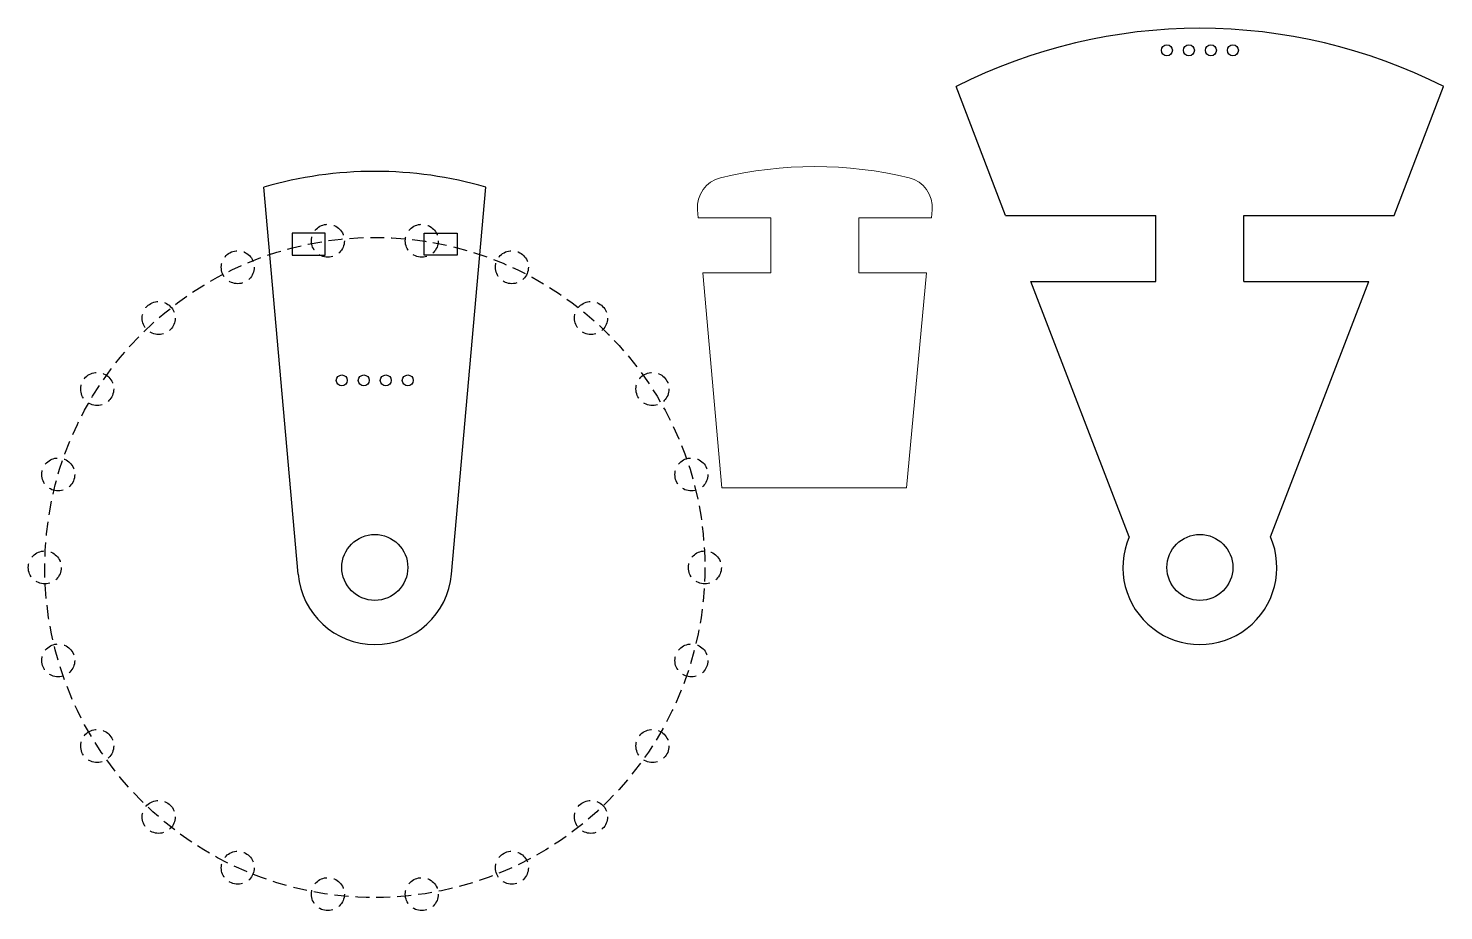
# Model space of a CAD drawing. Header units: millimetres. Extents: x -72 to 57, y -31 to 49.
import ezdxf

# ---------------------------------------------------------------- set-up
doc = ezdxf.new("R2010")
doc.units = ezdxf.units.MM
doc.header["$MEASUREMENT"] = 0
doc.linetypes.add('HIDDEN', pattern=[1.905, 1.27, -0.635])
doc.layers.add('Default', color=18, linetype='Continuous', true_color=0x000000)
doc.layers.add('Hilfslinien', color=18, linetype='HIDDEN', true_color=0x000000)

msp = doc.modelspace()

# ---------------------------------------------------------------- linework, layer by layer
at = {"color": 18, "linetype": 'Continuous', "lineweight": 15, "true_color": 0x000000}
for p, q in [((-10.67, 32.5), (-10.61, 31.79)), ((10.61, 31.79), (10.67, 32.5)), ((-10.61, 31.79), (-4, 31.79)), ((-4, 26.79), (-4, 31.79)), ((4, 31.79), (4, 26.79)), ((4, 31.79), (10.61, 31.79)), ((-4, 26.79), (-10.17, 26.79)), ((-10.17, 26.79), (-8.46, 7.25)), ((10.15, 26.79), (4, 26.79)), ((8.34, 7.25), (10.15, 26.79)), ((-8.46, 7.25), (8.34, 7.25))]:
    msp.add_line(p, q, dxfattribs=at)
for centre, radius, start, end in [((0, -0.57), 37, 76.6057, 103.3943), ((-7.93, 32.74), 2.75, 103.3943, 185), ((7.93, 32.74), 2.75, 354.9585, 76.6057)]:
    msp.add_arc(centre, radius, start, end, dxfattribs=at)
at = {"layer": 'Default'}
for p, q in [((17.34, 32), (12.84, 43.7)), ((52.66, 32), (57.16, 43.7)), ((-46.97, -0.62), (-50.08, 34.56)), ((-33.03, -0.62), (-29.92, 34.56)), ((17.34, 32), (31, 32)), ((31, 26), (31, 32)), ((39, 32), (52.66, 32)), ((39, 26), (39, 32)), ((28.57, 2.78), (19.64, 26)), ((19.64, 26), (31, 26)), ((39, 26), (50.36, 26)), ((41.43, 2.78), (50.36, 26))]:
    msp.add_line(p, q, dxfattribs=at)
for points in [[(-47.5, 28.39), (-44.5, 28.39), (-44.5, 30.39), (-47.5, 30.39)], [(-32.5, 28.39), (-35.5, 28.39), (-35.5, 30.39), (-32.5, 30.39)]]:
    msp.add_lwpolyline(points, close=True, dxfattribs=at)
for centre, radius in [((32, 47), 0.5), ((34, 47), 0.5), ((36, 47), 0.5), ((38, 47), 0.5), ((-43, 17), 0.5), ((-41, 17), 0.5), ((-39, 17), 0.5), ((-37, 17), 0.5), ((-40, 0), 3), ((35, 0), 3)]:
    msp.add_circle(centre, radius, dxfattribs=at)
for centre, radius, start, end in [((35, 0), 49, 63.1058, 116.8942), ((-40, 0), 36, 73.7425, 106.2575), ((35, 0), 7, 156.6222, 23.3778), ((-40, 0), 7, 185.0452, 354.9548)]:
    msp.add_arc(centre, radius, start, end, dxfattribs=at)
at = {"layer": 'Hilfslinien'}
for centre, radius in [((-44.27, 29.69), 1.5), ((-35.73, 29.69), 1.5), ((-40, 0), 30), ((-52.46, 27.29), 1.5), ((-27.54, 27.29), 1.5), ((-59.65, 22.67), 1.5), ((-20.35, 22.67), 1.5), ((-65.24, 16.22), 1.5), ((-14.76, 16.22), 1.5), ((-68.78, 8.45), 1.5), ((-11.22, 8.45), 1.5), ((-70, 0), 1.5), ((-10, 0), 1.5), ((-68.78, -8.45), 1.5), ((-11.22, -8.45), 1.5), ((-65.24, -16.22), 1.5), ((-14.76, -16.22), 1.5), ((-59.65, -22.67), 1.5), ((-20.35, -22.67), 1.5), ((-52.46, -27.29), 1.5), ((-27.54, -27.29), 1.5), ((-44.27, -29.69), 1.5), ((-35.73, -29.69), 1.5)]:
    msp.add_circle(centre, radius, dxfattribs=at)

doc.saveas('drawing.dxf')
